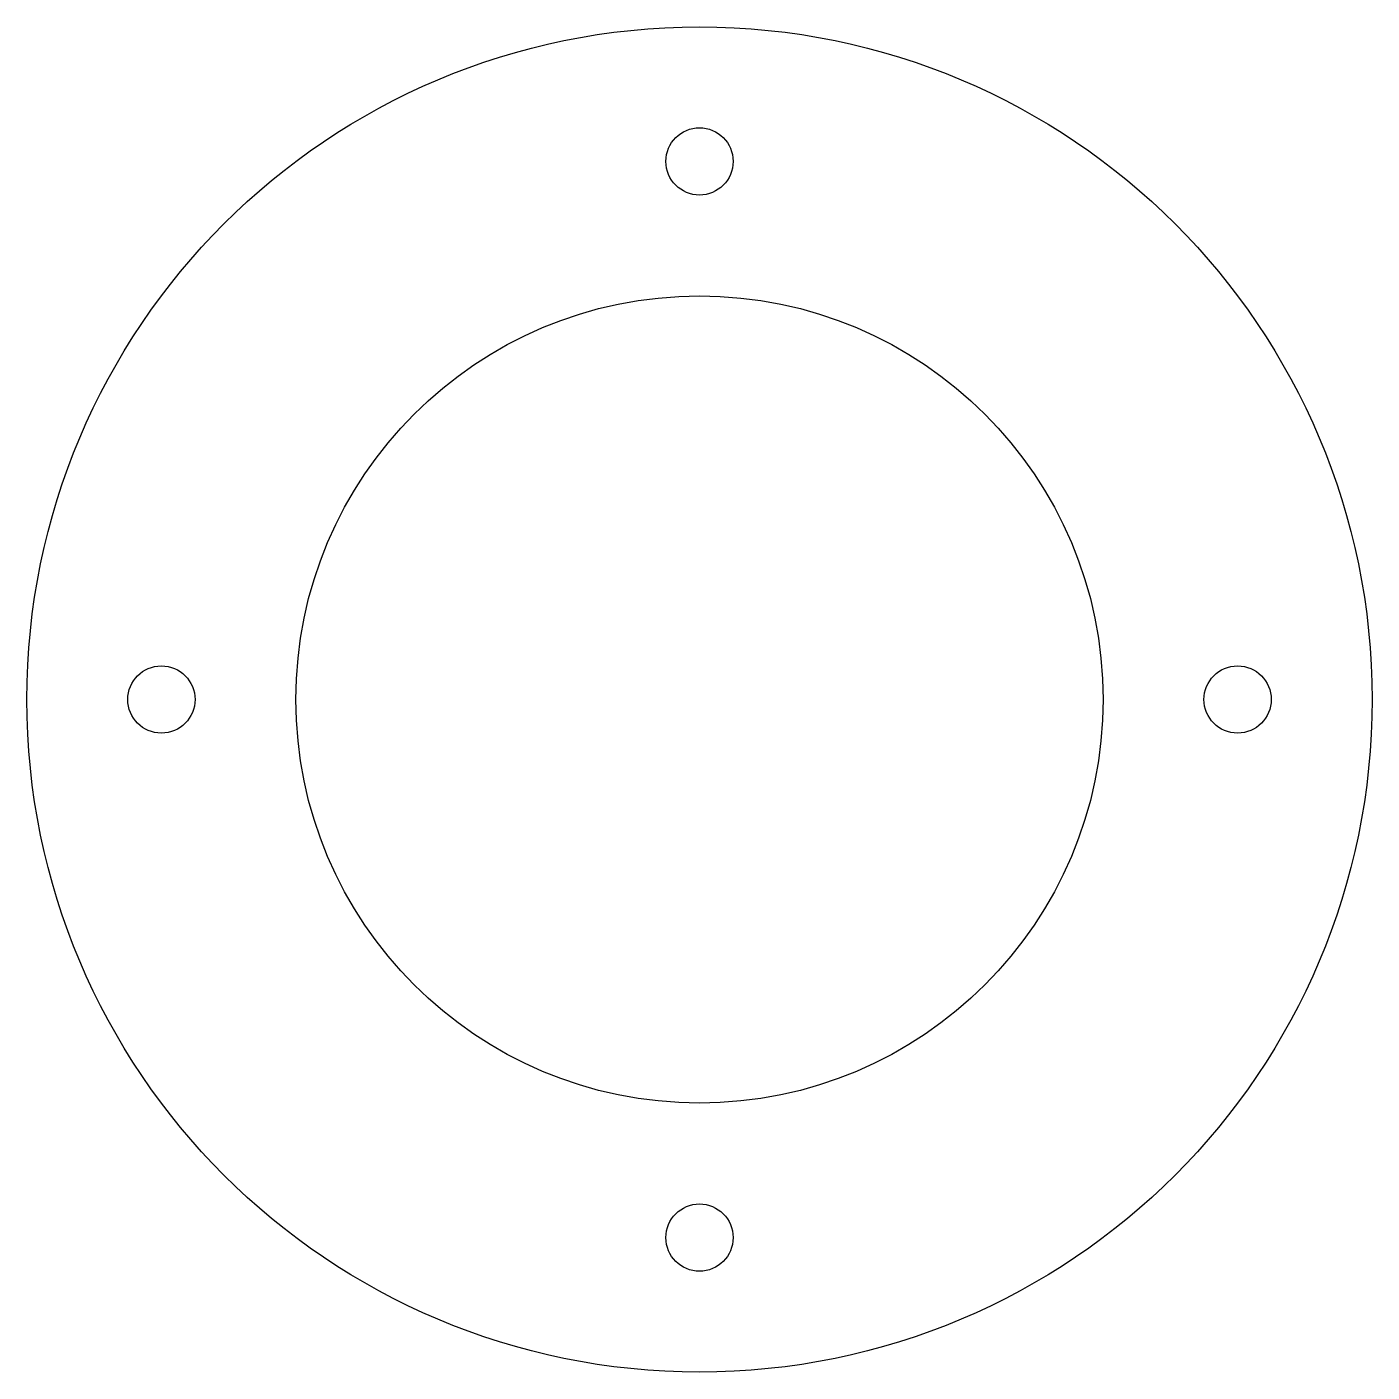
# Model space of a CAD drawing. Header units: metres. Extents: x -250 to -150, y -50 to 50.
import ezdxf

# ---------------------------------------------------------------- set-up
doc = ezdxf.new("R2010")
doc.units = ezdxf.units.M

msp = doc.modelspace()

# ---------------------------------------------------------------- linework, layer by layer
at = {"layer": 'Hole', "color": 6}
for centre in [(-200, 40), (-240, 0), (-160, 0), (-200, -40)]:
    msp.add_circle(centre, 2.5, dxfattribs=at)
at = {"layer": 'InnerContour', "color": 2}
msp.add_circle((-200, 0), 30, dxfattribs=at)
at = {"layer": 'OuterContour', "color": 3}
msp.add_circle((-200, 0), 50, dxfattribs=at)

doc.saveas('drawing.dxf')
